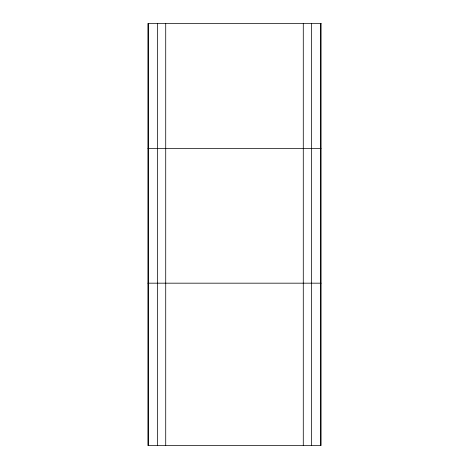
<?xml version="1.0" encoding="UTF-8"?>
<svg xmlns="http://www.w3.org/2000/svg" width="469" height="469" viewBox="0 0 469 469"><rect width="100%" height="100%" fill="white"/><g stroke="black" fill="none" stroke-linecap="round" stroke-linejoin="round"><path stroke-width="0.7" d="M147.923 148.503L321.077 148.503M147.923 283.176L321.077 283.176M320.597 23.45L320.597 445.55M311.457 23.45L311.457 445.55M303.279 23.45L303.279 445.55M165.721 23.45L165.721 445.55M157.543 23.45L157.543 445.55M148.403 23.45L148.403 445.55M321.077 23.45L147.923 23.45L147.923 445.55L321.077 445.55L321.077 23.45"/></g></svg>
